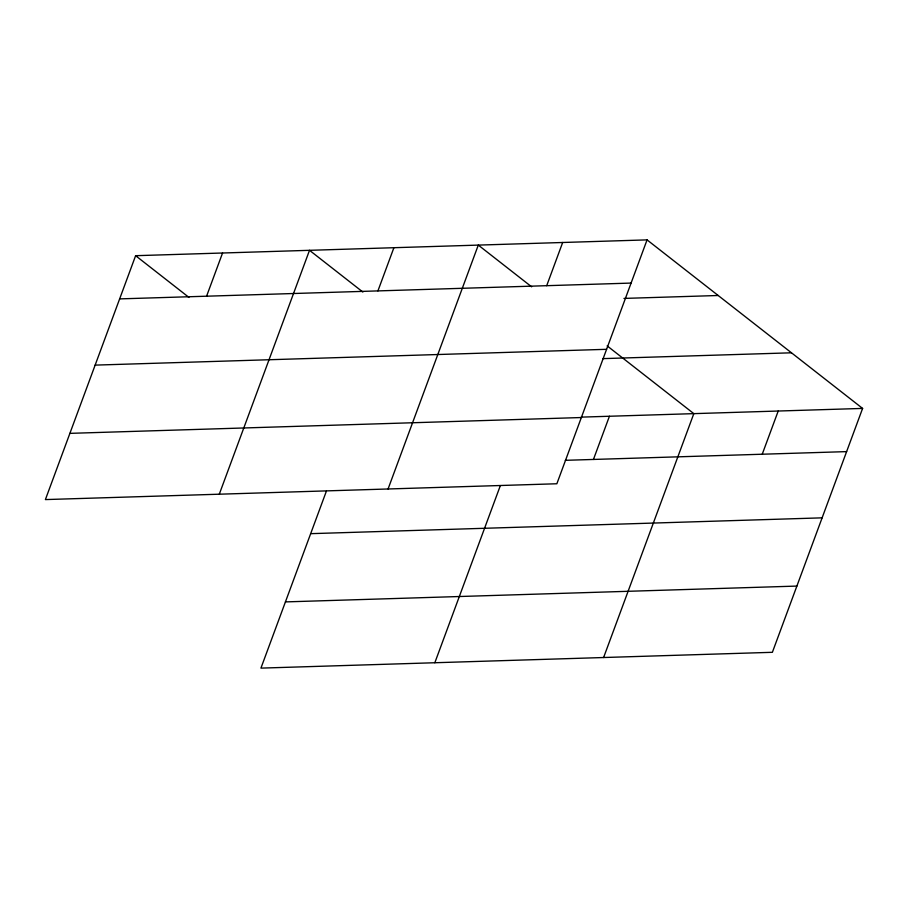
<?xml version="1.0" encoding="UTF-8"?>
<svg xmlns="http://www.w3.org/2000/svg" width="908" height="908" viewBox="0 0 908 908"><rect width="100%" height="100%" fill="white"/><g stroke="black" fill="none" stroke-linecap="round" stroke-linejoin="round"><path stroke-width="1.36" d="M647.063 239.882L135.621 255.693L45.4 499.582L556.854 483.76L647.063 239.882L862.6 408.418L772.379 652.307L260.937 668.118L326.347 491.273M206.581 296.201L222.562 253.003M219.293 494.202L309.514 250.313L362.859 292.036M377.921 290.912L393.902 247.702M388.068 488.981L478.289 245.092L531.634 286.815M546.695 285.691L562.676 242.481M434.83 662.749L500.24 485.905M593.446 459.448L609.427 416.25M603.604 657.528L693.825 413.639L607.146 345.869M762.232 454.227L778.213 411.029M119.64 298.891L631.094 283.08M623.955 298.414L718.194 295.497M95.136 365.118L606.589 349.308M603.003 358.626L791.47 352.803M581.302 417.124L862.6 408.418M69.893 433.354L581.347 417.532M565.321 460.322L846.619 451.616M310.672 533.666L822.126 517.844M285.43 601.902L796.884 586.08M135.621 255.693L188.955 297.404"/></g></svg>
